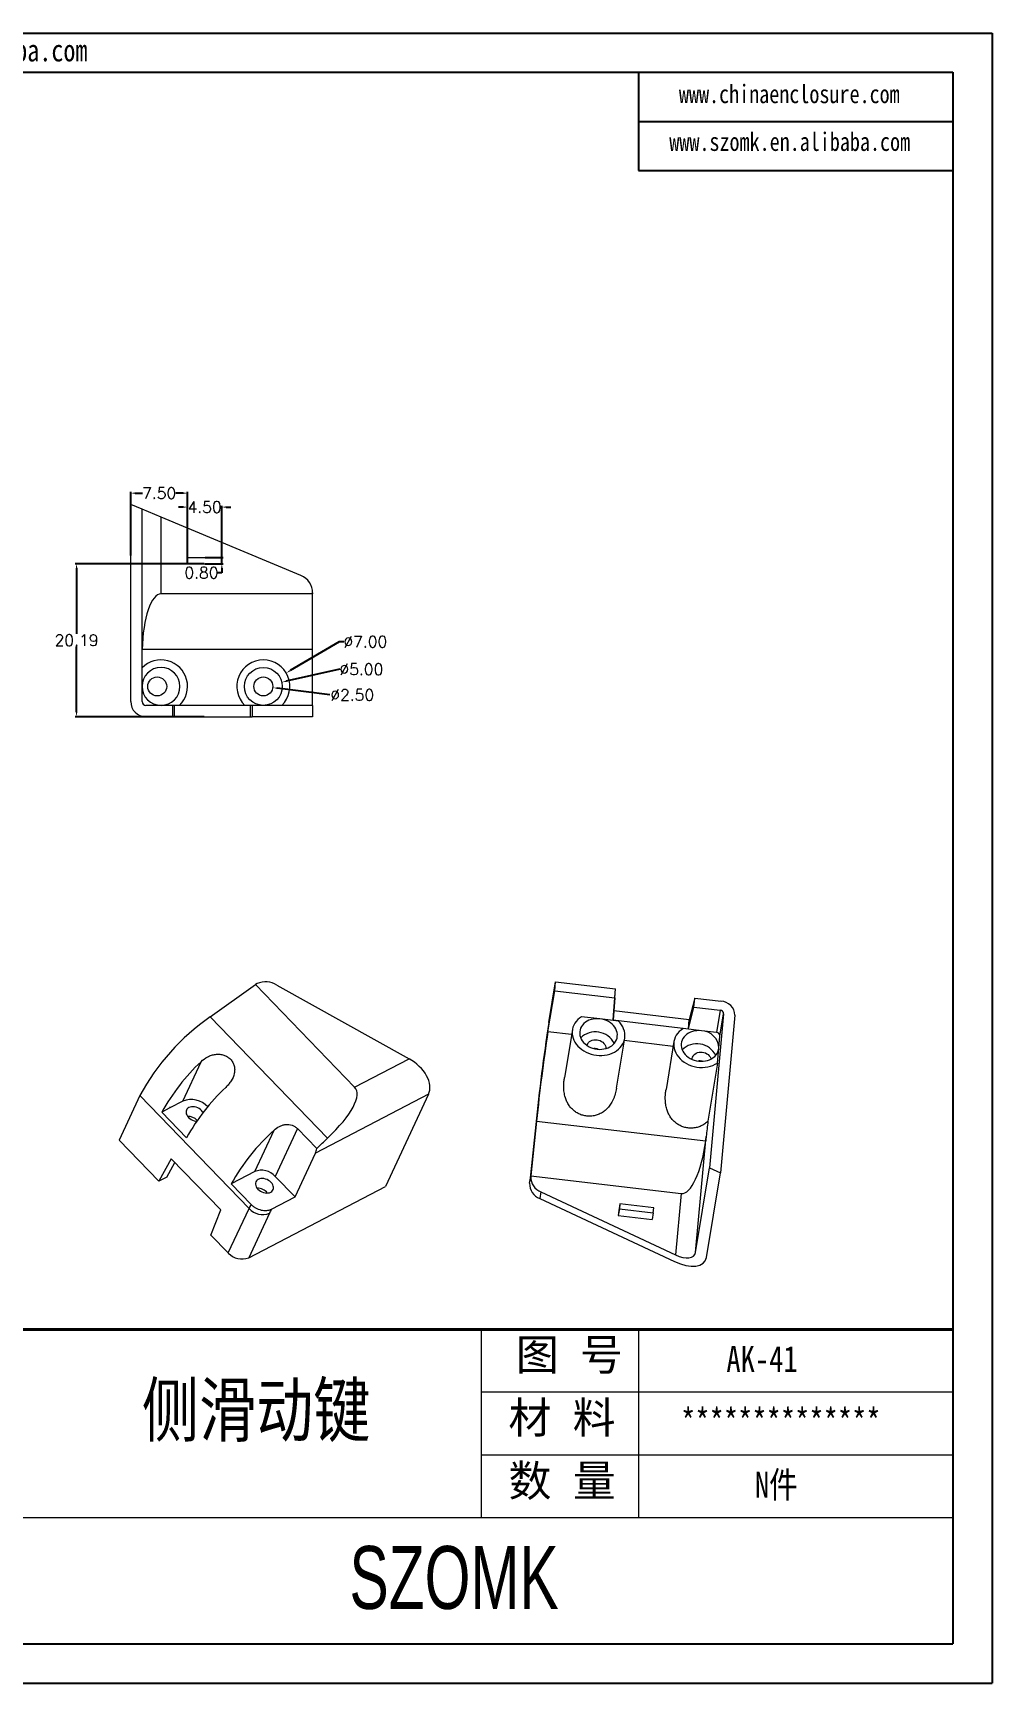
# Model space of a CAD drawing. Header units: inches. Extents: x 1696 to 3185, y 390 to 766.
# Drawn here: x 1877.4 to 2004, y 389.6 to 607.3 of the extents above; entities that cross this region are included whole.
import ezdxf

# ---------------------------------------------------------------- set-up
doc = ezdxf.new("R2010")
doc.units = ezdxf.units.IN
doc.header["$LTSCALE"] = 15
doc.layers.add('文字', color=81, linetype='Continuous')
doc.layers.add('粗实线', color=7, linetype='Continuous', lineweight=30)
doc.layers.add('细实线', color=3, linetype='Continuous', lineweight=9)
doc.styles.get("Standard").update_dxf_attribs({"font": 'txt', "bigfont": 'gbcbig.shx'})
doc.styles.add('宋体', font='', dxfattribs={"width": 0.8, "height": 3.5})
doc.styles.add('长仿宋', font='', dxfattribs={"width": 0.7, "height": 4})
doc.styles.get('宋体').set_extended_font_data('SimSun')
doc.styles.get('长仿宋').set_extended_font_data('SimSun')
doc.dimstyles.new('2', dxfattribs={"dimtxt": 1.5, "dimasz": 0.6, "dimexe": 0.18, "dimexo": 0.0625, "dimgap": 0.09, "dimtad": 0, "dimtih": 1, "dimtoh": 1, "dimzin": 0, "dimdsep": 46, "dimtxsty": 'Standard', "dimcen": 0, "dimadec": 0, "dimazin": 2, "dimtfac": 1, "dimtofl": 0, "dimtmove": 0, "dimatfit": 3, "dimfxl": 1, "dimtolj": 1, "dimtzin": 0, "dimarcsym": 0})

# ---------------------------------------------------------------- blocks, each defined once
blk = doc.blocks.new('*D246')
at = {"color": 0, "lineweight": -2}
for p, q in [((1917.85, 527.02), (1911.36, 523.2)), ((1918.45, 527.02), (1917.85, 527.02))]:
    blk.add_line(p, q, dxfattribs=at)
at = {"color": 0}
blk.add_solid([(1911.31, 523.28), (1911.41, 523.11), (1910.84, 522.89)], dxfattribs=at)
at = {"layer": 'Defpoints', "color": 0}
for p in [(1910.84, 522.89), (1904.81, 519.34)]:
    blk.add_point(p, dxfattribs=at)
at = {"color": 0, "insert": (1921.29, 527.02), "char_height": 1.5, "attachment_point": 5}
blk.add_mtext('\\A1;∅7.00', dxfattribs=at)
blk = doc.blocks.new('*D247')
at = {"color": 0, "lineweight": -2}
blk.add_line((1917.93, 523.38), (1910.85, 521.8), dxfattribs=at)
at = {"color": 0}
blk.add_solid([(1910.83, 521.89), (1910.87, 521.7), (1910.27, 521.67)], dxfattribs=at)
at = {"layer": 'Defpoints', "color": 0}
for p in [(1905.39, 520.57), (1910.27, 521.67)]:
    blk.add_point(p, dxfattribs=at)
at = {"color": 0, "insert": (1920.77, 523.38), "char_height": 1.5, "attachment_point": 5}
blk.add_mtext('\\A1;∅5.00', dxfattribs=at)
blk = doc.blocks.new('*D248')
at = {"color": 0, "lineweight": -2}
blk.add_line((1916.6, 519.99), (1909.66, 520.88), dxfattribs=at)
at = {"color": 0}
blk.add_solid([(1909.67, 520.98), (1909.65, 520.78), (1909.07, 520.96)], dxfattribs=at)
at = {"layer": 'Defpoints', "color": 0}
for p in [(1906.59, 521.28), (1909.07, 520.96)]:
    blk.add_point(p, dxfattribs=at)
at = {"color": 0, "insert": (1919.56, 519.99), "char_height": 1.5, "attachment_point": 5}
blk.add_mtext('\\A1;∅2.50', dxfattribs=at)
blk = doc.blocks.new('*D249')
at = {"color": 0, "lineweight": -2}
for p, q in [((1897.23, 544.78), (1896.63, 544.78)), ((1897.83, 537.37), (1897.83, 544.96)), ((1902.33, 537.37), (1902.33, 544.96)), ((1902.93, 544.78), (1903.53, 544.78))]:
    blk.add_line(p, q, dxfattribs=at)
at = {"color": 0}
for points in [[(1897.23, 544.88), (1897.23, 544.68), (1897.83, 544.78)], [(1902.93, 544.88), (1902.93, 544.68), (1902.33, 544.78)]]:
    blk.add_solid(points, dxfattribs=at)
at = {"layer": 'Defpoints', "color": 0}
for p in [(1902.33, 544.78), (1897.83, 537.31), (1902.33, 537.31)]:
    blk.add_point(p, dxfattribs=at)
at = {"color": 0, "insert": (1900.08, 544.78), "char_height": 1.5, "attachment_point": 5}
blk.add_mtext('\\A1;4.50', dxfattribs=at)
blk = doc.blocks.new('*D250')
at = {"color": 0, "lineweight": -2}
for p, q in [((1890.33, 538.4), (1890.33, 546.8)), ((1890.93, 546.62), (1891.86, 546.62)), ((1897.23, 546.62), (1896.29, 546.62)), ((1897.83, 537.43), (1897.83, 546.8))]:
    blk.add_line(p, q, dxfattribs=at)
at = {"color": 0}
for points in [[(1890.93, 546.72), (1890.93, 546.52), (1890.33, 546.62)], [(1897.23, 546.72), (1897.23, 546.52), (1897.83, 546.62)]]:
    blk.add_solid(points, dxfattribs=at)
at = {"layer": 'Defpoints', "color": 0}
for p in [(1890.33, 546.62), (1890.33, 538.34), (1897.83, 537.37)]:
    blk.add_point(p, dxfattribs=at)
at = {"color": 0, "insert": (1894.08, 546.62), "char_height": 1.5, "attachment_point": 5}
blk.add_mtext('\\A1;7.50', dxfattribs=at)
blk = doc.blocks.new('*D251')
at = {"color": 0, "lineweight": -2}
for p, q in [((1900.01, 537.31), (1883, 537.31)), ((1883.18, 536.71), (1883.18, 528.05)), ((1883.18, 517.72), (1883.18, 526.37)), ((1900.01, 517.12), (1883, 517.12))]:
    blk.add_line(p, q, dxfattribs=at)
at = {"color": 0}
for points in [[(1883.08, 536.71), (1883.28, 536.71), (1883.18, 537.31)], [(1883.08, 517.72), (1883.28, 517.72), (1883.18, 517.12)]]:
    blk.add_solid(points, dxfattribs=at)
at = {"layer": 'Defpoints', "color": 0}
for p in [(1900.08, 537.31), (1883.18, 517.12), (1900.08, 517.12)]:
    blk.add_point(p, dxfattribs=at)
at = {"color": 0, "insert": (1883.18, 527.21), "char_height": 1.5, "attachment_point": 5}
blk.add_mtext('\\A1;20.19', dxfattribs=at)
blk = doc.blocks.new('*D252')
at = {"color": 0, "lineweight": -2}
for p, q in [((1900.14, 538.11), (1902.53, 538.11)), ((1902.35, 538.71), (1902.35, 539.31)), ((1900.14, 537.31), (1902.53, 537.31)), ((1902.35, 536.11), (1901.75, 536.11)), ((1902.35, 536.71), (1902.35, 536.11))]:
    blk.add_line(p, q, dxfattribs=at)
at = {"color": 0}
for points in [[(1902.25, 538.71), (1902.45, 538.71), (1902.35, 538.11)], [(1902.25, 536.71), (1902.45, 536.71), (1902.35, 537.31)]]:
    blk.add_solid(points, dxfattribs=at)
at = {"layer": 'Defpoints', "color": 0}
for p in [(1900.08, 538.11), (1900.08, 537.31), (1902.35, 537.31)]:
    blk.add_point(p, dxfattribs=at)
at = {"color": 0, "insert": (1899.66, 536.11), "char_height": 1.5, "attachment_point": 5}
blk.add_mtext('\\A1;0.80', dxfattribs=at)

msp = doc.modelspace()

# ---------------------------------------------------------------- linework, layer by layer
for p, q in [((1696.057, 607.341), (2003.987, 607.341)), ((2003.987, 607.341), (2003.987, 389.613)), ((1701.241, 602.157), (1998.803, 602.157)), ((1957.331, 602.157), (1957.331, 589.197)), ((1998.803, 602.157), (1998.803, 394.797)), ((1957.331, 595.677), (1998.803, 595.677)), ((1957.331, 589.197), (1998.803, 589.197)), ((1701.241, 394.797), (1998.803, 394.797)), ((1696.057, 389.613), (2003.987, 389.613))]:
    msp.add_line(p, q)
at = {"color": 7, "linetype": 'Continuous', "lineweight": 15}
for p, q in [((1890.326, 519.119), (1890.326, 545.119)), ((1891.826, 544.494), (1890.326, 545.119)), ((1891.826, 519.119), (1891.826, 544.494)), ((1894.326, 543.452), (1891.826, 544.494)), ((1894.326, 533.348), (1894.326, 543.452)), ((1912.787, 535.76), (1894.326, 543.452)), ((1902.326, 538.106), (1897.826, 538.106)), ((1897.826, 538.106), (1897.826, 537.306)), ((1902.326, 537.306), (1902.326, 538.106)), ((1897.826, 537.306), (1902.326, 537.306)), ((1914.326, 533.452), (1914.326, 533.348)), ((1914.326, 533.348), (1894.326, 533.348)), ((1914.326, 525.987), (1914.326, 533.348)), ((1914.326, 525.987), (1891.834, 525.987)), ((1914.326, 518.619), (1914.326, 525.987)), ((1895.819, 518.619), (1892.326, 518.619)), ((1895.819, 518.619), (1895.819, 517.119)), ((1896.076, 518.619), (1895.819, 518.619)), ((1896.076, 518.619), (1896.076, 517.119)), ((1906.076, 518.619), (1896.076, 518.619)), ((1905.326, 518.669), (1905.326, 518.651)), ((1905.344, 518.651), (1905.326, 518.651)), ((1906.076, 518.619), (1906.076, 517.119)), ((1906.332, 518.619), (1906.076, 518.619)), ((1914.326, 518.619), (1906.332, 518.619)), ((1906.332, 518.619), (1906.332, 517.119)), ((1910.326, 518.651), (1910.308, 518.651)), ((1910.326, 518.651), (1910.326, 518.669)), ((1914.326, 518.619), (1914.326, 517.119)), ((1895.819, 517.119), (1892.326, 517.119)), ((1895.819, 517.119), (1896.076, 517.119)), ((1896.076, 517.119), (1906.076, 517.119)), ((1906.076, 517.119), (1906.332, 517.119)), ((1914.326, 517.119), (1906.332, 517.119)), ((1900.811, 477.516), (1906.784, 481.781)), ((1907.015, 481.901), (1906.784, 481.781)), ((1906.784, 481.781), (1919.871, 468.24)), ((1909.626, 481.696), (1927.051, 471.986)), ((1945.501, 476.759), (1946.386, 482.148)), ((1946.276, 480.947), (1946.386, 482.148)), ((1946.386, 482.148), (1954.32, 481.217)), ((1954.102, 478.309), (1954.32, 481.217)), ((1954.21, 480.015), (1954.32, 481.217)), ((1945.39, 475.558), (1946.276, 480.947)), ((1946.276, 480.947), (1954.21, 480.015)), ((1954.21, 480.015), (1953.992, 477.108)), ((1964.756, 479.991), (1964.028, 477.143)), ((1964.646, 478.789), (1964.756, 479.991)), ((1964.756, 479.991), (1968.224, 479.583)), ((1900.811, 477.516), (1916.288, 461.503)), ((1952.245, 477.253), (1949.814, 477.539)), ((1954.677, 476.968), (1952.245, 477.253)), ((1953.992, 477.108), (1954.102, 478.309)), ((1953.992, 477.108), (1963.918, 475.942)), ((1964.028, 477.143), (1954.102, 478.309)), ((1963.918, 475.942), (1964.646, 478.789)), ((1963.918, 475.942), (1964.028, 477.143)), ((1964.646, 478.789), (1968.113, 478.382)), ((1968.572, 477.923), (1966.701, 457.598)), ((1968.113, 478.382), (1967.63, 475.446)), ((1968.09, 474.987), (1968.572, 477.923)), ((1970.061, 477.748), (1968.144, 456.922)), ((1948.607, 475.818), (1947.571, 469.516)), ((1954.433, 468.104), (1955.514, 474.683)), ((1965.645, 475.679), (1963.214, 475.965)), ((1967.63, 475.446), (1965.645, 475.679)), ((1967.942, 473.385), (1968.09, 474.987)), ((1962.007, 474.244), (1960.972, 467.942)), ((1967.762, 471.423), (1967.942, 473.385)), ((1897.184, 466.396), (1899.608, 471.598)), ((1919.871, 468.24), (1927.051, 471.986)), ((1967.762, 471.423), (1966.498, 463.736)), ((1891.542, 467.127), (1888.803, 461.249)), ((1905.938, 452.233), (1891.542, 467.127)), ((1897.184, 466.396), (1895.482, 465.508)), ((1929.632, 467.32), (1914.695, 459.526)), ((1929.632, 467.32), (1923.962, 455.151)), ((1895.469, 465.501), (1894.425, 464.956)), ((1897.696, 461.571), (1894.425, 464.956)), ((1895.469, 465.501), (1895.481, 465.489)), ((1895.544, 465.64), (1895.482, 465.508)), ((1943.88, 463.771), (1943.115, 456.524)), ((1943.88, 463.771), (1966.205, 461.149)), ((1906.693, 457.099), (1909.243, 462.572)), ((1912.329, 462.774), (1909.391, 456.47)), ((1914.887, 460.127), (1912.329, 462.774)), ((1943.774, 463.289), (1942.987, 455.827)), ((1964.868, 446.441), (1966.275, 461.729)), ((1888.803, 461.249), (1894.033, 455.838)), ((1912.008, 453.762), (1914.695, 459.526)), ((1895.664, 458.802), (1894.033, 455.838)), ((1895.076, 456.381), (1896.137, 458.312)), ((1902.208, 452.032), (1895.664, 458.802)), ((1964.868, 446.441), (1966.701, 457.598)), ((1966.701, 457.598), (1968.144, 456.922)), ((1895.076, 456.381), (1894.033, 455.838)), ((1906.693, 457.099), (1903.586, 455.478)), ((1906.203, 452.769), (1903.586, 455.478)), ((1905.897, 445.726), (1923.962, 455.151)), ((1912.008, 453.762), (1909.391, 456.47)), ((1942.962, 455.56), (1943.107, 456.441)), ((1942.962, 455.56), (1942.987, 455.827)), ((1943.107, 456.441), (1943.115, 456.524)), ((1943.115, 456.524), (1962.967, 454.192)), ((1966.31, 445.765), (1968.144, 456.922)), ((1908.905, 452.143), (1912.008, 453.762)), ((1944.464, 454.413), (1944.319, 453.532)), ((1944.319, 453.532), (1962.077, 445.218)), ((1944.464, 454.413), (1962.222, 446.099)), ((1962.967, 454.192), (1962.222, 446.099)), ((1900.913, 448.72), (1902.208, 452.032)), ((1903.199, 446.355), (1905.938, 452.233)), ((1908.636, 451.604), (1905.897, 445.726)), ((1954.82, 452.195), (1954.675, 451.314)), ((1954.734, 451.955), (1954.675, 451.314)), ((1954.675, 451.314), (1959.142, 450.789)), ((1954.879, 452.835), (1954.734, 451.955)), ((1954.879, 452.835), (1954.82, 452.195)), ((1954.82, 452.195), (1959.287, 451.67)), ((1959.346, 452.311), (1954.879, 452.835)), ((1959.287, 451.67), (1959.142, 450.789)), ((1959.287, 451.67), (1959.346, 452.311)), ((1900.913, 448.72), (1903.199, 446.355))]:
    msp.add_line(p, q, dxfattribs=at)
at = {"color": 8, "linetype": 'Continuous', "lineweight": 15}
for p, q in [((1948.504, 475.192), (1945.39, 475.558)), ((1961.904, 473.618), (1955.464, 474.375))]:
    msp.add_line(p, q, dxfattribs=at)
at = {"color": 7, "linetype": 'Continuous', "lineweight": 15, "flags": 128}
for points in [[(1949.814, 477.539), (1949.552, 477.355), (1949.317, 477.149), (1949.111, 476.923), (1948.936, 476.679), (1948.795, 476.421), (1948.688, 476.149), (1948.616, 475.869), (1948.581, 475.581), (1948.583, 475.291), (1948.621, 475), (1948.696, 474.711), (1948.806, 474.428), (1948.951, 474.154), (1949.129, 473.892), (1949.338, 473.644), (1949.576, 473.412), (1949.839, 473.201), (1950.127, 473.011), (1950.435, 472.844), (1950.76, 472.704), (1951.098, 472.59), (1951.447, 472.504), (1951.803, 472.447), (1952.161, 472.42), (1952.518, 472.423), (1952.87, 472.456), (1953.214, 472.518), (1953.546, 472.609), (1953.861, 472.728), (1954.158, 472.874), (1954.433, 473.045), (1954.682, 473.239), (1954.904, 473.455), (1955.096, 473.69), (1955.255, 473.941), (1955.381, 474.206), (1955.472, 474.482), (1955.526, 474.766), (1955.544, 475.055), (1955.526, 475.346), (1955.47, 475.636), (1955.379, 475.923), (1955.252, 476.202), (1955.091, 476.471), (1954.899, 476.727), (1954.677, 476.968)], [(1952.245, 477.253), (1951.945, 477.274), (1951.646, 477.265), (1951.353, 477.226), (1951.071, 477.159), (1950.803, 477.064), (1950.553, 476.943), (1950.326, 476.797), (1950.123, 476.628), (1949.949, 476.439), (1949.806, 476.233), (1949.696, 476.013), (1949.62, 475.781), (1949.579, 475.542), (1949.575, 475.299), (1949.607, 475.054), (1949.675, 474.813), (1949.778, 474.578), (1949.914, 474.353), (1950.081, 474.141), (1950.277, 473.945), (1950.499, 473.768), (1950.744, 473.613), (1951.008, 473.482), (1951.288, 473.376), (1951.579, 473.298), (1951.876, 473.248), (1952.177, 473.228), (1952.476, 473.237), (1952.768, 473.275), (1953.051, 473.342), (1953.319, 473.437), (1953.568, 473.558), (1953.796, 473.705), (1953.998, 473.873), (1954.172, 474.062), (1954.316, 474.268), (1954.426, 474.488), (1954.502, 474.72), (1954.542, 474.959), (1954.546, 475.203), (1954.514, 475.447), (1954.446, 475.688), (1954.344, 475.923), (1954.208, 476.148), (1954.04, 476.36), (1953.844, 476.556), (1953.622, 476.733), (1953.377, 476.888), (1953.113, 477.02), (1952.834, 477.125), (1952.543, 477.203), (1952.245, 477.253)], [(1963.214, 475.965), (1962.946, 475.776), (1962.707, 475.564), (1962.497, 475.332), (1962.321, 475.081), (1962.18, 474.814), (1962.075, 474.535), (1962.007, 474.246), (1961.978, 473.951), (1961.988, 473.653), (1962.036, 473.355), (1962.122, 473.06), (1962.246, 472.773), (1962.404, 472.495), (1962.597, 472.231), (1962.822, 471.983), (1963.076, 471.753), (1963.356, 471.545), (1963.66, 471.361), (1963.984, 471.202), (1964.324, 471.07), (1964.676, 470.968), (1965.038, 470.896), (1965.404, 470.854), (1965.771, 470.844), (1966.134, 470.865), (1966.49, 470.918), (1966.834, 471.001), (1967.163, 471.114), (1967.474, 471.255), (1967.762, 471.423)], [(1965.645, 475.679), (1965.345, 475.7), (1965.046, 475.691), (1964.753, 475.652), (1964.471, 475.585), (1964.203, 475.49), (1963.953, 475.369), (1963.726, 475.223), (1963.523, 475.054), (1963.349, 474.865), (1963.206, 474.659), (1963.096, 474.439), (1963.02, 474.207), (1962.979, 473.968), (1962.975, 473.725), (1963.007, 473.48), (1963.075, 473.239), (1963.178, 473.004), (1963.314, 472.779), (1963.481, 472.567), (1963.677, 472.371), (1963.9, 472.194), (1964.144, 472.039), (1964.409, 471.908), (1964.688, 471.802), (1964.979, 471.724), (1965.277, 471.674), (1965.577, 471.654), (1965.876, 471.663), (1966.168, 471.701), (1966.451, 471.768), (1966.719, 471.863), (1966.968, 471.984), (1967.196, 472.13), (1967.398, 472.299), (1967.572, 472.488), (1967.716, 472.694), (1967.826, 472.914), (1967.902, 473.146), (1967.942, 473.385)], [(1950.546, 473.736), (1950.565, 473.806), (1950.637, 473.968), (1950.743, 474.116), (1950.88, 474.244), (1951.044, 474.35), (1951.231, 474.429), (1951.434, 474.48), (1951.647, 474.5), (1951.863, 474.49), (1952.078, 474.45), (1952.282, 474.38), (1952.471, 474.283), (1952.639, 474.162), (1952.781, 474.021), (1952.892, 473.863), (1952.969, 473.695), (1953.009, 473.519), (1953.012, 473.343), (1953.011, 473.331)], [(1964.424, 471.901), (1964.427, 472.004), (1964.462, 472.176), (1964.533, 472.338), (1964.639, 472.485), (1964.777, 472.613), (1964.941, 472.719), (1965.127, 472.798), (1965.33, 472.849), (1965.543, 472.869), (1965.76, 472.859), (1965.974, 472.819), (1966.179, 472.749), (1966.368, 472.652), (1966.536, 472.531), (1966.677, 472.39), (1966.788, 472.233), (1966.865, 472.064), (1966.897, 471.946)], [(1899.886, 464.896), (1899.817, 465.003), (1899.688, 465.157), (1899.533, 465.297), (1899.356, 465.419), (1899.163, 465.519), (1898.959, 465.594), (1898.752, 465.643), (1898.546, 465.663), (1898.348, 465.654), (1898.165, 465.615), (1898.002, 465.55), (1897.864, 465.458), (1897.754, 465.344), (1897.677, 465.21), (1897.635, 465.06), (1897.629, 464.9), (1897.659, 464.734), (1897.724, 464.567), (1897.823, 464.404), (1897.951, 464.25), (1898.107, 464.11), (1898.284, 463.988), (1898.477, 463.888), (1898.68, 463.812), (1898.888, 463.764), (1899.033, 463.747)], [(1908.798, 454.378), (1908.936, 454.47), (1909.046, 454.584), (1909.123, 454.718), (1909.165, 454.867), (1909.171, 455.027), (1909.141, 455.194), (1909.076, 455.361), (1908.977, 455.524), (1908.848, 455.677), (1908.693, 455.817), (1908.516, 455.94), (1908.323, 456.04), (1908.119, 456.115), (1907.912, 456.164), (1907.706, 456.184), (1907.508, 456.175), (1907.325, 456.136), (1907.162, 456.071), (1907.024, 455.979), (1906.914, 455.865), (1906.837, 455.731), (1906.795, 455.581), (1906.789, 455.421), (1906.819, 455.255), (1906.884, 455.088), (1906.983, 454.925), (1907.111, 454.771), (1907.267, 454.631), (1907.444, 454.509), (1907.637, 454.409), (1907.84, 454.333), (1908.048, 454.285), (1908.254, 454.265), (1908.452, 454.274), (1908.635, 454.312), (1908.798, 454.378)]]:
    msp.add_lwpolyline(points, dxfattribs=at)
at = {"color": 7, "linetype": 'Continuous', "lineweight": 15}
for centre, radius in [((1907.826, 521.119), 2.5), ((1893.826, 521.117), 1.25), ((1907.826, 521.119), 1.25)]:
    msp.add_circle(centre, radius, dxfattribs=at)
for centre, radius, start, end in [((1911.826, 533.452), 2.5, 0, 67.38), ((1894.326, 521.119), 3.5, 314.41531, 135.58469), ((1894.326, 521.119), 2.5, 270, 180), ((1907.826, 521.119), 3.5, 314.41531, 225.58469), ((1894.326, 521.119), 2.5, 180, 270), ((1892.326, 519.119), 2, 180, 270), ((1892.326, 519.119), 0.5, 180, 270), ((1908.123, 479.287), 2.839, 58.05596, 112.96305), ((1968.153, 477.675), 1.909, 2.19042, 87.8883), ((1918.079, 452.779), 30.168, 124.91819, 151.60088), ((1968.1, 477.91), 0.473, 1.64624, 88.43248), ((2214.775, 435.406), 272.431, 171.26901, 174.12552), ((2179.634, 439.549), 236.995, 171.26068, 174.13385), ((1951.653, 472.769), 2.766, 26.58354, 134.75022), ((1965.574, 473.31), 2.37, 1.80597, 88.27276), ((1967.617, 474.974), 0.473, 1.64624, 88.43248), ((1951.49, 471.779), 1.547, 70.21029, 91.12347), ((1965.053, 471.195), 2.766, 26.58354, 134.75022), ((1918.541, 451.478), 27.627, 133.25886, 150.80037), ((1965.389, 470.163), 1.532, 76.75867, 97.04304), ((1921.812, 448.093), 27.627, 133.25886, 150.80037), ((1898.3, 463.565), 3.043, 43.53209, 111.51646), ((1907.565, 459.117), 13.677, 151.5153, 152.17482), ((1897.439, 465.406), 1.959, 177.00747, 177.55853), ((1897.892, 462.707), 1.674, 43.33812, 91.79054), ((1928.028, 441.789), 28.014, 132.10897, 150.74871), ((2258.237, 430.254), 293.653, 173.45284, 173.8469), ((1912.281, 460.632), 2.655, 335.38192, 349.03091), ((1907.591, 454.849), 2.422, 41.98921, 111.7668), ((1945.082, 455.511), 2.121, 178.66584, 248.91001), ((1945.244, 456.403), 2.137, 178.97842, 248.59743), ((1907.055, 453.241), 1.662, 38.11206, 91.91733), ((1918.375, 446.428), 13.725, 152.47817, 154.97786), ((1907.738, 453.853), 2.422, 221.98921, 291.7668), ((1919.176, 446.68), 11.633, 151.99556, 154.96248), ((1905.011, 448.024), 2.464, 222.66187, 291.09414)]:
    msp.add_arc(centre, radius, start, end, dxfattribs=at)
for centre, major_axis, ratio, start_param, end_param in [((1894.326, 525.348), (0, 8), 0.3125, 0, 1.4908115), ((1925.857, 469.424), (3.665, -2.306), 0.6497081, 0.0818205, 1.6526169), ((1909.784, 461.038), (10.204, 7.06), 0.2998727, 5.1818164, 6.3324959), ((1963.798, 462.068), (0.821, 7.877), 0.3154573, 3.1374633, 4.6282749), ((1962.463, 447.567), (2.302, -1.406), 0.5224062, 4.9211121, 6.4919084), ((1962.463, 447.567), (3.684, -2.249), 0.5224062, 4.9211121, 6.4919084)]:
    msp.add_ellipse(centre, major_axis=major_axis, ratio=ratio, start_param=start_param, end_param=end_param, dxfattribs=at)
for points, knots in [([(1899.608, 471.598), (1899.872, 471.854), (1900.162, 472.071), (1900.648, 472.325), (1900.819, 472.397), (1901.166, 472.507), (1901.343, 472.546), (1901.708, 472.589), (1901.89, 472.591), (1902.248, 472.558), (1902.427, 472.522), (1902.769, 472.411), (1902.93, 472.337), (1903.23, 472.154), (1903.369, 472.043), (1903.608, 471.797), (1903.712, 471.659), (1903.879, 471.363), (1903.942, 471.207), (1904.026, 470.88), (1904.047, 470.711), (1904.048, 470.373), (1904.028, 470.199), (1903.915, 469.693), (1903.767, 469.363), (1903.479, 468.906), (1903.371, 468.758), (1903.137, 468.475), (1903.012, 468.341), (1902.88, 468.213)], [0, 0, 0, 0, 0.125, 0.125, 0.1875, 0.1875, 0.25, 0.25, 0.3125, 0.3125, 0.375, 0.375, 0.4375, 0.4375, 0.5, 0.5, 0.5625, 0.5625, 0.625, 0.625, 0.6875, 0.6875, 0.75, 0.75, 0.875, 0.875, 0.9375, 0.9375, 1, 1, 1, 1]), ([(1954.431, 468.104), (1954.408, 467.971), (1954.342, 467.591), (1954.195, 467.087), (1954.002, 466.606), (1953.793, 466.187), (1953.493, 465.725), (1953.075, 465.263), (1952.577, 464.879), (1952.038, 464.607), (1951.473, 464.444), (1950.922, 464.386), (1950.372, 464.423), (1949.851, 464.548), (1949.354, 464.758), (1948.903, 465.045), (1948.501, 465.406), (1948.159, 465.832), (1947.882, 466.317), (1947.654, 466.902), (1947.504, 467.588), (1947.46, 468.271), (1947.488, 468.873), (1947.527, 469.262), (1947.566, 469.473), (1947.574, 469.516)], [0, 0, 0, 0, 0.032526, 0.093208, 0.1242306, 0.1554917, 0.2041055, 0.2540357, 0.3027028, 0.3531167, 0.3968836, 0.4420444, 0.4838609, 0.526911, 0.5684006, 0.6110706, 0.653024, 0.6960988, 0.7399701, 0.7848796, 0.8443487, 0.9055327, 0.9471976, 0.9891937, 1, 1, 1, 1]), ([(1966.498, 463.736), (1966.431, 463.675), (1966.296, 463.552), (1966.074, 463.388), (1965.838, 463.24), (1965.589, 463.113), (1965.333, 463.009), (1965.069, 462.927), (1964.795, 462.868), (1964.52, 462.834), (1964.248, 462.824), (1963.98, 462.836), (1963.71, 462.871), (1963.446, 462.928), (1963.19, 463.006), (1962.944, 463.104), (1962.703, 463.224), (1962.474, 463.363), (1962.258, 463.52), (1962.055, 463.694), (1961.866, 463.886), (1961.69, 464.095), (1961.532, 464.319), (1961.389, 464.556), (1961.264, 464.806), (1961.154, 465.072), (1961.061, 465.353), (1960.986, 465.647), (1960.93, 465.948), (1960.887, 466.305), (1960.866, 466.719), (1960.88, 467.186), (1960.917, 467.596), (1960.958, 467.845), (1960.975, 467.942)], [0, 0, 0, 0, 0.0288115, 0.057808, 0.0874072, 0.1172241, 0.146039, 0.1750647, 0.2047649, 0.2347022, 0.2625852, 0.2906663, 0.3193735, 0.3482975, 0.3758542, 0.4036012, 0.4319445, 0.4604917, 0.4882509, 0.5161955, 0.5447088, 0.5734118, 0.6021988, 0.6311641, 0.6606566, 0.6903174, 0.7219643, 0.7537854, 0.7860996, 0.8185626, 0.8677846, 0.9173982, 0.9680484, 1, 1, 1, 1]), ([(1909.243, 462.572), (1909.455, 462.771), (1909.689, 462.936), (1910.078, 463.127), (1910.215, 463.181), (1910.491, 463.262), (1910.633, 463.29), (1911.066, 463.332), (1911.354, 463.303), (1911.76, 463.167), (1911.887, 463.107), (1912.123, 462.961), (1912.233, 462.873), (1912.329, 462.774)], [0, 0, 0, 0, 0.25, 0.25, 0.375, 0.375, 0.5, 0.5, 0.75, 0.75, 0.875, 0.875, 1, 1, 1, 1]), ([(1906.203, 452.769), (1906.29, 452.68), (1906.384, 452.597), (1906.587, 452.442), (1906.697, 452.37), (1906.925, 452.242), (1907.043, 452.187), (1907.287, 452.093), (1907.413, 452.054), (1907.787, 451.967), (1908.039, 451.947), (1908.504, 451.987), (1908.722, 452.047), (1908.905, 452.143)], [0, 0, 0, 0, 0.125, 0.125, 0.25, 0.25, 0.375, 0.375, 0.5, 0.5, 0.75, 0.75, 1, 1, 1, 1])]:
    msp.add_open_spline(points, degree=3, knots=knots, dxfattribs=at)
for points in [[(1966.275, 461.729), (1966.254, 461.534), (1966.23, 461.34), (1966.205, 461.149)], [(1914.887, 460.127), (1915.365, 460.599), (1915.824, 461.065), (1916.288, 461.503)]]:
    msp.add_open_spline(points, degree=3, dxfattribs=at)
at = {"layer": '粗实线', "color": 7, "lineweight": 40}
msp.add_line((1998.803, 436.269), (1874.387, 436.269), dxfattribs=at)
at = {"layer": '细实线', "color": 7}
for p, q in [((1936.595, 436.269), (1936.595, 411.386)), ((1957.331, 436.269), (1957.331, 411.56)), ((1998.803, 427.975), (1936.595, 427.975)), ((1998.803, 419.68), (1936.595, 419.68)), ((1998.803, 411.386), (1812.179, 411.386))]:
    msp.add_line(p, q, dxfattribs=at)

# ---------------------------------------------------------------- texts
at = {"layer": '文字', "color": 0, "attachment_point": 1, "style": '宋体'}
for s, insert, char_height, width in [('www.szomk.en.alibaba.com', (1846.487, 606.512), 2.91963, 51.29508), ('www.chinaenclosure.com', (1962.674, 600.516), 2.43302, 42.7459), ('www.szomk.en.alibaba.com', (1961.402, 594.215), 2.43302, 42.7459), ('{\\H1.111x;AK-41}', (1968.936, 434.102), 3.1104, 35.95972), ('侧滑动键', (1891.795, 429.109), 6.912, 88.36743), ('{\\H1.111x;**************}', (1962.953, 425.808), 3.1104, 35.95972), ('{\\H1.111x;N件}', (1972.699, 417.514), 3.1104, 35.95972)]:
    msp.add_mtext(s, dxfattribs=dict(at, insert=insert, char_height=char_height, width=width))
at = {"layer": '粗实线', "insert": (1919.194, 407.686), "char_height": 8.2944, "width": 93.01349, "attachment_point": 1, "style": '长仿宋'}
msp.add_mtext('{\\fSTXinwei|b0|i0|c134|p2;SZOMK}', dxfattribs=at)
at = {"layer": '细实线', "color": 7, "char_height": 4.1472, "attachment_point": 1}
for s, insert, width in [('{\\fSimSun|b0|i0|c134|p54;图 号}', (1941.155, 435.01), 20.736), ('{\\fSimSun|b0|i0|c134|p54;材 料   }', (1940.172, 426.716), 20.736), ('{\\fSimSun|b0|i0|c134|p54;数 量}', (1940.192, 418.38), 18.73757)]:
    msp.add_mtext(s, dxfattribs=dict(at, insert=insert, width=width))

# ---------------------------------------------------------------- dimensions: what is measured, and where the dimension line sits
for base, p1, p2, picture, middle in [((1890.326, 546.617), (1897.826, 537.369), (1890.326, 538.336), '*D250', (1894.076, 546.617)), ((1902.326, 544.776), (1897.826, 537.306), (1902.326, 537.306), '*D249', (1900.076, 544.776))]:
    dim = msp.add_linear_dim(base=base, p1=p1, p2=p2, dimstyle='2')
    dim.commit()
    dim.dimension.update_dxf_attribs({"geometry": picture, "text_midpoint": middle})
for base, p1, p2, picture, middle in [((1902.347, 537.306), (1900.076, 538.106), (1900.076, 537.306), '*D252', (1899.657, 536.106)), ((1883.175, 517.119), (1900.076, 537.306), (1900.076, 517.119), '*D251', (1883.175, 527.213))]:
    dim = msp.add_linear_dim(base=base, p1=p1, p2=p2, angle=90, dimstyle='2')
    dim.commit()
    dim.dimension.update_dxf_attribs({"geometry": picture, "text_midpoint": middle})
for p1, p2, picture, middle in [((1904.809, 519.345), (1910.842, 522.893), '*D246', (1921.291, 527.016)), ((1905.386, 520.572), (1910.265, 521.666), '*D247', (1917.93, 523.384)), ((1906.586, 521.278), (1909.065, 520.96), '*D248', (1916.598, 519.994))]:
    dim = msp.add_diameter_dim_2p(p1=p1, p2=p2, dimstyle='2')
    dim.commit()
    dim.dimension.update_dxf_attribs({"geometry": picture, "text_midpoint": middle, "dimtype": 163})

doc.saveas('drawing.dxf')
